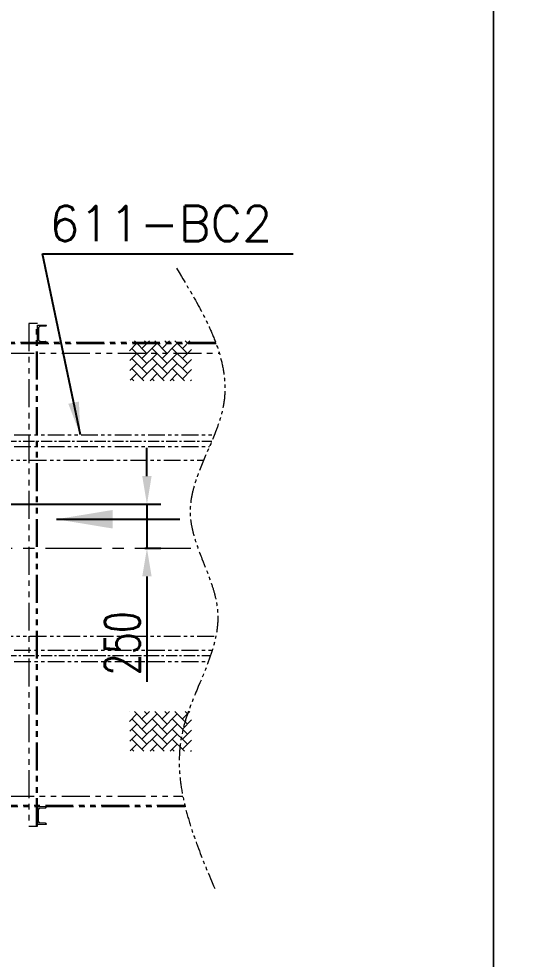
# Model space of a CAD drawing. Header units: millimetres. Extents: x -243837 to -5443, y 40 to 285140.
# Drawn here: x -228275 to -225394, y 136343 to 141688 of the extents above; entities that cross this region are included whole.
import ezdxf
from ezdxf.enums import TextEntityAlignment as Align

# ---------------------------------------------------------------- set-up
doc = ezdxf.new("R2010")
doc.units = ezdxf.units.MM
for name, pattern in [('CENTER', [50.8, 31.75, -6.35, 6.35, -6.35]), ('CENTER2', [1.125, 0.75, -0.125, 0.125, -0.125]), ('PHANTOM', [63.5, 31.75, -6.35, 6.35, -6.35, 6.35, -6.35])]:
    doc.linetypes.add(name, pattern=pattern)
for name, color, linetype, lineweight in [('R- PHANTOM', 3, 'PHANTOM', 9), ('R-CENTER', 1, 'CENTER2', 5), ('R-OBJECT', 2, 'Continuous', 20)]:
    doc.layers.add(name, color=color, linetype=linetype, lineweight=lineweight)
doc.styles.add('KA', font='romans.shx', dxfattribs={"width": 0.7})
doc.styles.add('ROMANS_BIG', font='romans.shx', dxfattribs={"width": 0.85, "bigfont": 'bigfont.shx'})
doc.dimstyles.new('100', dxfattribs={"dimscale": 75, "dimtxt": 3, "dimasz": 2.5, "dimexe": 1, "dimexo": 1.5, "dimgap": 1.5, "dimtad": 1, "dimdec": 0, "dimdsep": 46, "dimtxsty": 'ROMANS_BIG', "dimcen": 4, "dimdle": 2, "dimclrd": 1, "dimclre": 1, "dimclrt": 4, "dimadec": 1, "dimazin": 2, "dimtfac": 1, "dimtdec": 0, "dimtmove": 0, "dimatfit": 2, "dimfxl": 1, "dimtfill": 1, "dimarcsym": 0})
doc.dimstyles.new('KAT', dxfattribs={"dimscale": 125, "dimtxt": 2.5, "dimasz": 2, "dimexe": 1, "dimexo": 0.06, "dimgap": 0.5, "dimtad": 1, "dimdec": 0, "dimzin": 0, "dimdsep": 46, "dimtxsty": 'KA', "dimcen": 1.5, "dimclrd": 1, "dimclre": 1, "dimclrt": 4, "dimadec": 0, "dimazin": 0, "dimtfac": 1, "dimtdec": 0, "dimtmove": 0, "dimatfit": 2, "dimfxl": 1.5, "dimtolj": 1, "dimtzin": 0, "dimarcsym": 0})
doc.dimstyles.new('rakesh', dxfattribs={"dimscale": 160, "dimtxt": 2.5, "dimasz": 1, "dimexe": 0.8, "dimexo": 0.8, "dimgap": 1, "dimtad": 1, "dimdec": 0, "dimzin": 0, "dimdsep": 46, "dimtxsty": 'KA', "dimblk": 'OBLIQUE', "dimcen": 1.5, "dimclrd": 1, "dimclre": 1, "dimclrt": 2, "dimadec": 0, "dimazin": 0, "dimtfac": 1, "dimtdec": 0, "dimtmove": 0, "dimatfit": 2, "dimfxl": 0, "dimtolj": 1, "dimtzin": 0, "dimlwd": -1, "dimlwe": -1, "dimarcsym": 1})

# ---------------------------------------------------------------- blocks, each defined once
blk = doc.blocks.new('A$C5135598A')
at = {"layer": 'R- PHANTOM', "ltscale": 5}
h = blk.add_hatch(dxfattribs=at)
h.set_pattern_fill('AR-HBONE', color=8, scale=0.4)
h.set_pattern_definition([(45, (388772.76, -48296.64), (0, 57.473639), [121.92, -40.64]), (135, (388801.496, -48267.904), (6e-15, 57.473639), [121.92, -40.64])])
h.paths.add_polyline_path([(7076.2, 3656.5), (6721.6, 3656.5), (6728.1, 3430.3), (7075.9, 3430.3)])
h = blk.add_hatch(dxfattribs=at)
h.set_pattern_fill('AR-HBONE', color=8, scale=0.4)
h.set_pattern_definition([(45, (388772.76, -50403.217), (0, 57.473639), [121.92, -40.64]), (135, (388801.496, -50374.48), (6e-15, 57.473639), [121.92, -40.64])])
h.paths.add_polyline_path([(7076.2, 1550), (6721.6, 1549.9), (6728.1, 1323.8), (7075.9, 1323.8)])
at = {"layer": 'R- PHANTOM', "color": 8, "ltscale": 5}
for p, q in [((6194.6, 898.1), (6194.6, 3756.2)), ((6200.6, 898.1), (6200.6, 3756.2)), ((7214.1, 3646.9), (4751.5, 3646.9)), ((7216.3, 3640.9), (4751.5, 3640.9)), ((4751.5, 3586.9), (7234.4, 3586.9)), ((4751.5, 1069), (7027, 1069)), ((7038.8, 1015), (4751.5, 1015)), ((7040.3, 1009), (4751.5, 1009))]:
    blk.add_line(p, q, dxfattribs=at)
at = {"layer": 'R- PHANTOM', "color": 8, "ltscale": 5, "elevation": -167.2}
blk.add_lwpolyline([(6200.6, 3756.2), (6150.6, 3756.2), (6150.6, 898.1), (6200.6, 898.1)], dxfattribs=at)
at = {"layer": 'R- PHANTOM', "color": 8, "ltscale": 5, "elevation": 107.7}
for points in [[(6246.5, 3652.5, -0.383864), (6250.6, 3648), (6250.6, 3646.9), (6200.6, 3646.9), (6200.6, 3746.9), (6250.6, 3746.9), (6250.6, 3745.7, -0.383864), (6246.5, 3741.3), (6213.3, 3737.8, 0.383864), (6205.3, 3728.8), (6205.3, 3664.9, 0.383864), (6213.3, 3656)], [(6246.5, 1003.4, 0.383864), (6250.6, 1007.8), (6250.6, 1009), (6200.6, 1009), (6200.6, 909), (6250.6, 909), (6250.6, 910.1, 0.383864), (6246.5, 914.6), (6213.3, 918.1, -0.383864), (6205.3, 927.1), (6205.3, 990.9, -0.383864), (6213.3, 999.9)]]:
    blk.add_lwpolyline(points, format="xyb", close=True, dxfattribs=at)
at = {"layer": 'R-CENTER', "color": 8, "linetype": 'CENTER', "ltscale": 2}
for p, q in [((3781.8, 3086.8, -40.5), (7191.9, 3086.9, -40.5)), ((3781.8, 1869.1, -40.5), (7184.9, 1869.1, -40.5))]:
    blk.add_line(p, q, dxfattribs=at)
at = {"layer": 'R-CENTER', "linetype": 'CENTER', "ltscale": 10}
blk.add_line((2182.3, 2478, -3.5), (7113.3, 2477.9, -11.2), dxfattribs=at)
at = {"layer": 'R-OBJECT', "color": 8, "linetype": 'PHANTOM', "ltscale": 3}
for p, q in [((3781.8, 3121.8), (7206.3, 3121.9)), ((3781.8, 3056.8), (7179.1, 3056.9)), ((3299.5, 2978), (7145.1, 2978)), ((3299.5, 1978), (7214.9, 1977.9)), ((3781.8, 1899.1), (7194.6, 1899.1)), ((3781.8, 1834.1), (7172.5, 1834.1))]:
    blk.add_line(p, q, dxfattribs=at)
blk.add_spline([(6990.9, 4070.4), (7258.3, 3291.3), (7068.9, 2679.1), (7224.9, 2122.6), (7024.3, 1432.5), (7213.8, 530.9)], degree=3, dxfattribs=at)
blk = doc.blocks.new('_Oblique')
at = {"color": 0, "linetype": 'ByBlock', "lineweight": -2}
blk.add_line((-0.5, -0.5), (0.5, 0.5), dxfattribs=at)
blk = doc.blocks.new('*D1096')
at = {"color": 1, "lineweight": -2, "transparency": 16777216}
for p, q in [((-227546.1, 139088.4), (-227546.1, 139248.4)), ((-229526.6, 138928.4), (-227466.1, 138928.4)), ((-227546.1, 138928.4), (-227546.1, 138678.3)), ((-227558.9, 138678.3), (-227466.1, 138678.3)), ((-227546.1, 138518.3), (-227546.1, 137918.3))]:
    blk.add_line(p, q, dxfattribs=at)
at = {"color": 1, "transparency": 16777216}
for points in [[(-227572.8, 139088.4), (-227519.5, 139088.4), (-227546.1, 138928.4)], [(-227572.8, 138518.3), (-227519.5, 138518.3), (-227546.1, 138678.3)]]:
    blk.add_solid(points, dxfattribs=at)
at = {"layer": 'DEFPOINTS', "color": 0, "transparency": 16777216}
for p in [(-229606.6, 138928.4, 20.7), (-227638.9, 138678.3, 43.3), (-227546.1, 138678.3)]:
    blk.add_point(p, dxfattribs=at)
at = {"color": 4, "transparency": 16777216, "insert": (-227686.1, 138138.3), "char_height": 200, "attachment_point": 5, "rotation": 90, "style": 'KA'}
blk.add_mtext('\\A1;250', dxfattribs=at)

msp = doc.modelspace()

# ---------------------------------------------------------------- linework, layer by layer
at = {"layer": 'R-OBJECT', "color": 8, "ltscale": 10}
msp.add_lwpolyline([(-240279.02, 144610.34), (-225574.49, 144610.34), (-225574.49, 131179.38), (-240279.02, 131179.38)], close=True, dxfattribs=at)
at = {"layer": 'R-OBJECT', "color": 3, "ltscale": 10}
msp.add_lwpolyline([(-225574.49, 144610.34), (-184237.87, 144610.34), (-184237.87, 120608.63), (-225574.49, 120608.63)], close=True, dxfattribs=at)

# ---------------------------------------------------------------- block references
at = {"color": 8, "ltscale": 10}
msp.add_blockref('A$C5135598A', (-234368.96, 136200.37, 50.87), dxfattribs=at)

# ---------------------------------------------------------------- texts
at = {"color": 2, "style": 'KA'}
msp.add_text('611-BC2', height=200, dxfattribs=at).set_placement((-228101.45, 140364.72, 20.7), align=Align.BOTTOM_LEFT)

# ---------------------------------------------------------------- dimensions: what is measured, and where the dimension line sits
dim = msp.add_linear_dim(base=(-227546.14, 138678.32), p1=(-229606.63, 138928.36, 20.7), p2=(-227638.88, 138678.32, 43.34), angle=90, dimstyle='KAT', override={"dimscale": 80, "dimexo": 1, "dimfxl": 0.18, "dimarcsym": 1})
dim.commit()
dim.dimension.update_dxf_attribs({"geometry": '*D1096', "text_midpoint": (-227686.14, 138138.32)})

# ---------------------------------------------------------------- leaders
msp.add_leader([(-227924.96, 139322.25, 20.7), (-228139.72, 140351.42, 20.7), (-226713.33, 140351.42, 20.7)], dimstyle='100')
at = {"color": 8, "ltscale": 10}
msp.add_leader([(-228061.55, 138843.32), (-227358.4, 138843.32)], dimstyle='rakesh', override={"dimasz": 2, "dimexe": 1.2, "dimgap": 1, "dimtad": 0, "dimclrd": 8, "dimtfill": 1}, dxfattribs=at)

doc.saveas('drawing.dxf')
